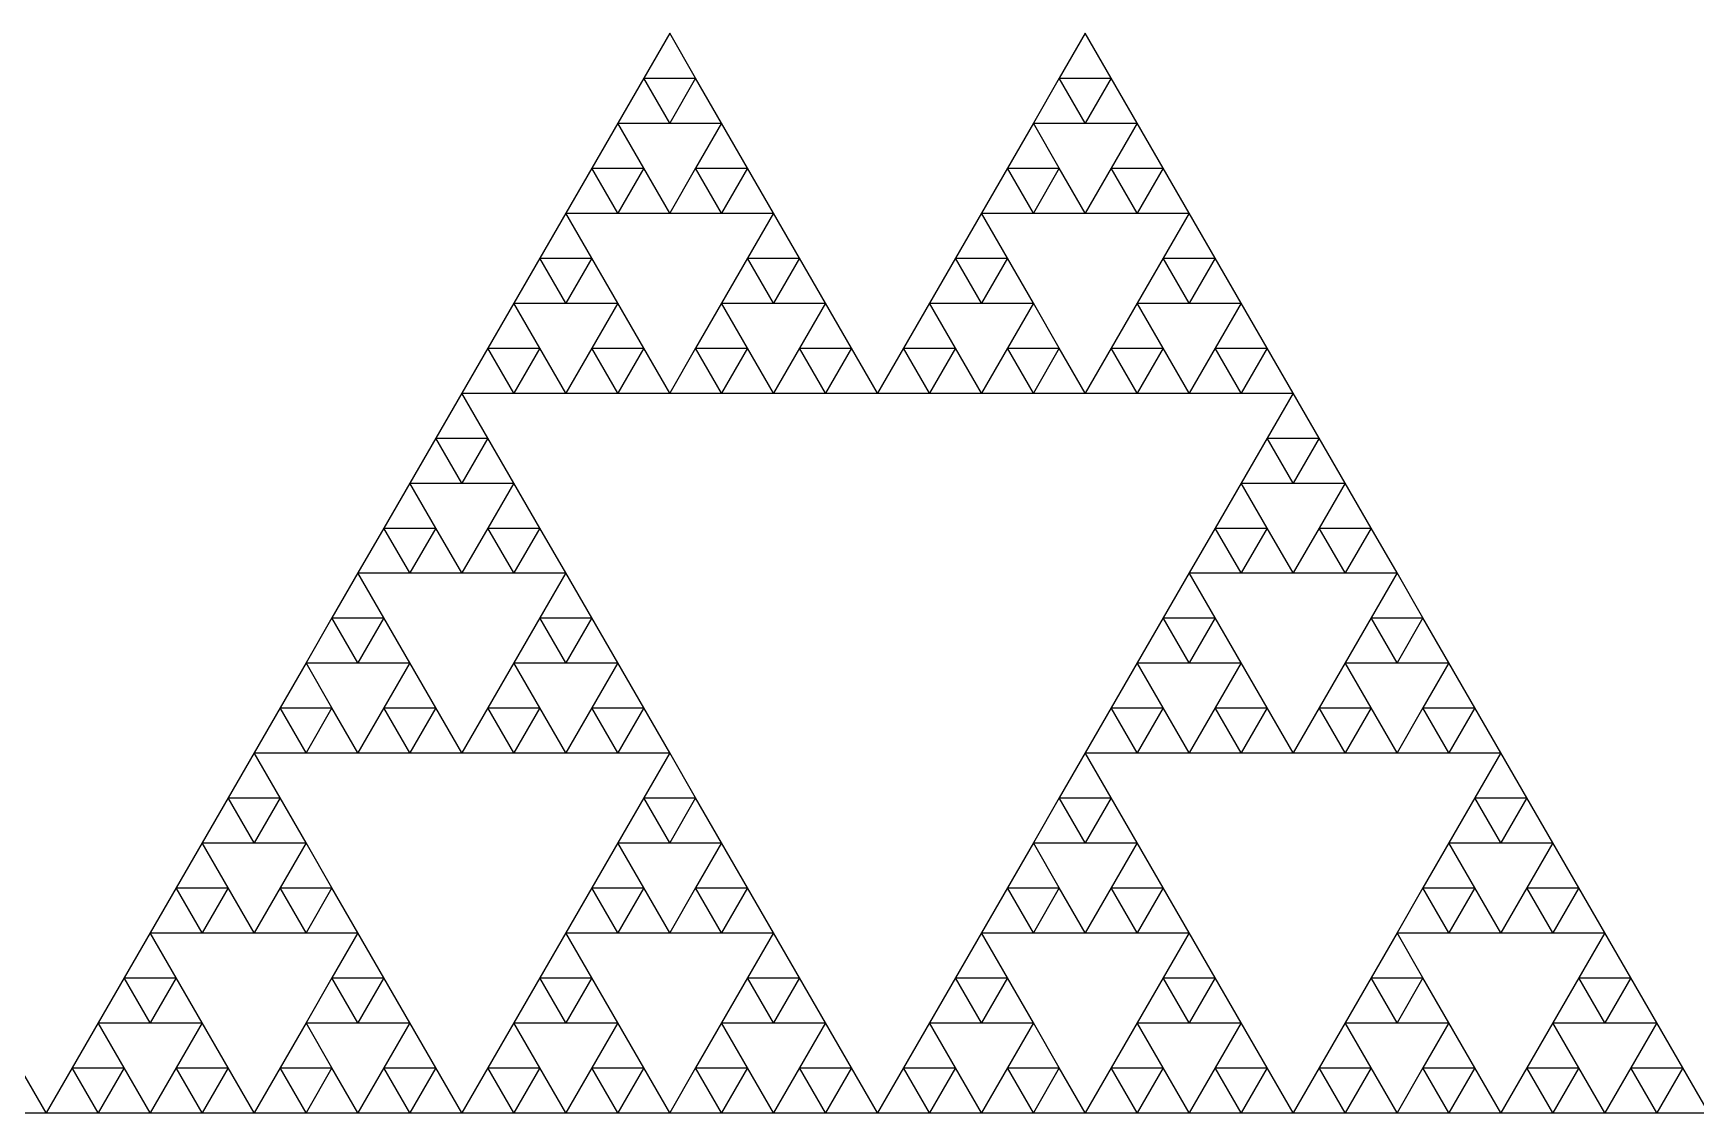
# Model space of a CAD drawing. Header units: metres. Extents: x -50 to 50, y -29 to 58.
# Drawn here: x -6.3 to -0.05, y 14.43 to 18.49 of the extents above; entities that cross this region are included whole.
import ezdxf

# ---------------------------------------------------------------- set-up
doc = ezdxf.new("R2010")
doc.units = ezdxf.units.M

msp = doc.modelspace()

# ---------------------------------------------------------------- linework, layer by layer
for p, q in [((-3.90625, 18.4932), (-4.00391, 18.3241)), ((-3.80859, 18.3241), (-3.90625, 18.4932)), ((-2.34375, 18.4932), (-2.44141, 18.3241)), ((-2.24609, 18.3241), (-2.34375, 18.4932)), ((-4.00391, 18.3241), (-4.10156, 18.1549)), ((-3.90625, 18.1549), (-4.00391, 18.3241)), ((-4.00391, 18.3241), (-3.80859, 18.3241)), ((-3.80859, 18.3241), (-3.90625, 18.1549)), ((-3.71094, 18.1549), (-3.80859, 18.3241)), ((-2.44141, 18.3241), (-2.53906, 18.1549)), ((-2.34375, 18.1549), (-2.44141, 18.3241)), ((-2.44141, 18.3241), (-2.24609, 18.3241)), ((-2.24609, 18.3241), (-2.34375, 18.1549)), ((-2.14844, 18.1549), (-2.24609, 18.3241)), ((-4.10156, 18.1549), (-4.19922, 17.9858)), ((-4.00391, 17.9858), (-4.10156, 18.1549)), ((-4.10156, 18.1549), (-3.90625, 18.1549)), ((-3.90625, 18.1549), (-3.71094, 18.1549)), ((-3.71094, 18.1549), (-3.80859, 17.9858)), ((-3.61328, 17.9858), (-3.71094, 18.1549)), ((-2.53906, 18.1549), (-2.63672, 17.9858)), ((-2.44141, 17.9858), (-2.53906, 18.1549)), ((-2.53906, 18.1549), (-2.34375, 18.1549)), ((-2.34375, 18.1549), (-2.14844, 18.1549)), ((-2.14844, 18.1549), (-2.24609, 17.9858)), ((-2.05078, 17.9858), (-2.14844, 18.1549)), ((-4.19922, 17.9858), (-4.29688, 17.8167)), ((-4.10156, 17.8167), (-4.19922, 17.9858)), ((-4.19922, 17.9858), (-4.00391, 17.9858)), ((-4.00391, 17.9858), (-4.10156, 17.8167)), ((-3.90625, 17.8167), (-4.00391, 17.9858)), ((-3.80859, 17.9858), (-3.90625, 17.8167)), ((-3.71094, 17.8167), (-3.80859, 17.9858)), ((-3.80859, 17.9858), (-3.61328, 17.9858)), ((-3.61328, 17.9858), (-3.71094, 17.8167)), ((-3.51562, 17.8167), (-3.61328, 17.9858)), ((-2.63672, 17.9858), (-2.73438, 17.8167)), ((-2.53906, 17.8167), (-2.63672, 17.9858)), ((-2.63672, 17.9858), (-2.44141, 17.9858)), ((-2.44141, 17.9858), (-2.53906, 17.8167)), ((-2.34375, 17.8167), (-2.44141, 17.9858)), ((-2.24609, 17.9858), (-2.34375, 17.8167)), ((-2.14844, 17.8167), (-2.24609, 17.9858)), ((-2.24609, 17.9858), (-2.05078, 17.9858)), ((-2.05078, 17.9858), (-2.14844, 17.8167)), ((-1.95312, 17.8167), (-2.05078, 17.9858)), ((-4.29688, 17.8167), (-4.39453, 17.6475)), ((-4.19922, 17.6475), (-4.29688, 17.8167)), ((-4.29688, 17.8167), (-4.10156, 17.8167)), ((-4.10156, 17.8167), (-3.90625, 17.8167)), ((-3.90625, 17.8167), (-3.71094, 17.8167)), ((-3.71094, 17.8167), (-3.51562, 17.8167)), ((-3.51562, 17.8167), (-3.61328, 17.6475)), ((-3.41797, 17.6475), (-3.51562, 17.8167)), ((-2.73438, 17.8167), (-2.83203, 17.6475)), ((-2.63672, 17.6475), (-2.73438, 17.8167)), ((-2.73438, 17.8167), (-2.53906, 17.8167)), ((-2.53906, 17.8167), (-2.34375, 17.8167)), ((-2.34375, 17.8167), (-2.14844, 17.8167)), ((-2.14844, 17.8167), (-1.95312, 17.8167)), ((-1.95312, 17.8167), (-2.05078, 17.6475)), ((-1.85547, 17.6475), (-1.95312, 17.8167)), ((-4.39453, 17.6475), (-4.49219, 17.4784)), ((-4.29688, 17.4784), (-4.39453, 17.6475)), ((-4.39453, 17.6475), (-4.19922, 17.6475)), ((-4.19922, 17.6475), (-4.29688, 17.4784)), ((-4.10156, 17.4784), (-4.19922, 17.6475)), ((-3.61328, 17.6475), (-3.71094, 17.4784)), ((-3.51562, 17.4784), (-3.61328, 17.6475)), ((-3.61328, 17.6475), (-3.41797, 17.6475)), ((-3.41797, 17.6475), (-3.51562, 17.4784)), ((-3.32031, 17.4784), (-3.41797, 17.6475)), ((-2.83203, 17.6475), (-2.92969, 17.4784)), ((-2.73438, 17.4784), (-2.83203, 17.6475)), ((-2.83203, 17.6475), (-2.63672, 17.6475)), ((-2.63672, 17.6475), (-2.73438, 17.4784)), ((-2.53906, 17.4784), (-2.63672, 17.6475)), ((-2.05078, 17.6475), (-2.14844, 17.4784)), ((-1.95312, 17.4784), (-2.05078, 17.6475)), ((-2.05078, 17.6475), (-1.85547, 17.6475)), ((-1.85547, 17.6475), (-1.95312, 17.4784)), ((-1.75781, 17.4784), (-1.85547, 17.6475)), ((-4.49219, 17.4784), (-4.58984, 17.3092)), ((-4.39453, 17.3092), (-4.49219, 17.4784)), ((-4.49219, 17.4784), (-4.29688, 17.4784)), ((-4.29688, 17.4784), (-4.10156, 17.4784)), ((-4.10156, 17.4784), (-4.19922, 17.3092)), ((-4.00391, 17.3092), (-4.10156, 17.4784)), ((-3.71094, 17.4784), (-3.80859, 17.3092)), ((-3.61328, 17.3092), (-3.71094, 17.4784)), ((-3.71094, 17.4784), (-3.51562, 17.4784)), ((-3.51562, 17.4784), (-3.32031, 17.4784)), ((-3.32031, 17.4784), (-3.41797, 17.3092)), ((-3.22266, 17.3092), (-3.32031, 17.4784)), ((-2.92969, 17.4784), (-3.02734, 17.3092)), ((-2.83203, 17.3092), (-2.92969, 17.4784)), ((-2.92969, 17.4784), (-2.73438, 17.4784)), ((-2.73438, 17.4784), (-2.53906, 17.4784)), ((-2.53906, 17.4784), (-2.63672, 17.3092)), ((-2.44141, 17.3092), (-2.53906, 17.4784)), ((-2.14844, 17.4784), (-2.24609, 17.3092)), ((-2.05078, 17.3092), (-2.14844, 17.4784)), ((-2.14844, 17.4784), (-1.95312, 17.4784)), ((-1.95312, 17.4784), (-1.75781, 17.4784)), ((-1.75781, 17.4784), (-1.85547, 17.3092)), ((-1.66016, 17.3092), (-1.75781, 17.4784)), ((-4.58984, 17.3092), (-4.6875, 17.1401)), ((-4.49219, 17.1401), (-4.58984, 17.3092)), ((-4.58984, 17.3092), (-4.39453, 17.3092)), ((-4.39453, 17.3092), (-4.49219, 17.1401)), ((-4.29688, 17.1401), (-4.39453, 17.3092)), ((-4.19922, 17.3092), (-4.29688, 17.1401)), ((-4.10156, 17.1401), (-4.19922, 17.3092)), ((-4.19922, 17.3092), (-4.00391, 17.3092)), ((-4.00391, 17.3092), (-4.10156, 17.1401)), ((-3.90625, 17.1401), (-4.00391, 17.3092)), ((-3.80859, 17.3092), (-3.90625, 17.1401)), ((-3.71094, 17.1401), (-3.80859, 17.3092)), ((-3.80859, 17.3092), (-3.61328, 17.3092)), ((-3.61328, 17.3092), (-3.71094, 17.1401)), ((-3.51562, 17.1401), (-3.61328, 17.3092)), ((-3.41797, 17.3092), (-3.51562, 17.1401)), ((-3.32031, 17.1401), (-3.41797, 17.3092)), ((-3.41797, 17.3092), (-3.22266, 17.3092)), ((-3.22266, 17.3092), (-3.32031, 17.1401)), ((-3.125, 17.1401), (-3.22266, 17.3092)), ((-3.02734, 17.3092), (-3.125, 17.1401)), ((-2.92969, 17.1401), (-3.02734, 17.3092)), ((-3.02734, 17.3092), (-2.83203, 17.3092)), ((-2.83203, 17.3092), (-2.92969, 17.1401)), ((-2.73438, 17.1401), (-2.83203, 17.3092)), ((-2.63672, 17.3092), (-2.73438, 17.1401)), ((-2.53906, 17.1401), (-2.63672, 17.3092)), ((-2.63672, 17.3092), (-2.44141, 17.3092)), ((-2.44141, 17.3092), (-2.53906, 17.1401)), ((-2.34375, 17.1401), (-2.44141, 17.3092)), ((-2.24609, 17.3092), (-2.34375, 17.1401)), ((-2.14844, 17.1401), (-2.24609, 17.3092)), ((-2.24609, 17.3092), (-2.05078, 17.3092)), ((-2.05078, 17.3092), (-2.14844, 17.1401)), ((-1.95312, 17.1401), (-2.05078, 17.3092)), ((-1.85547, 17.3092), (-1.95312, 17.1401)), ((-1.75781, 17.1401), (-1.85547, 17.3092)), ((-1.85547, 17.3092), (-1.66016, 17.3092)), ((-1.66016, 17.3092), (-1.75781, 17.1401)), ((-1.5625, 17.1401), (-1.66016, 17.3092)), ((-4.6875, 17.1401), (-4.78516, 16.9709)), ((-4.58984, 16.9709), (-4.6875, 17.1401)), ((-4.6875, 17.1401), (-4.49219, 17.1401)), ((-4.49219, 17.1401), (-4.29688, 17.1401)), ((-4.29688, 17.1401), (-4.10156, 17.1401)), ((-4.10156, 17.1401), (-3.90625, 17.1401)), ((-3.90625, 17.1401), (-3.71094, 17.1401)), ((-3.71094, 17.1401), (-3.51562, 17.1401)), ((-3.51562, 17.1401), (-3.32031, 17.1401)), ((-3.32031, 17.1401), (-3.125, 17.1401)), ((-3.125, 17.1401), (-2.92969, 17.1401)), ((-2.92969, 17.1401), (-2.73438, 17.1401)), ((-2.73438, 17.1401), (-2.53906, 17.1401)), ((-2.53906, 17.1401), (-2.34375, 17.1401)), ((-2.34375, 17.1401), (-2.14844, 17.1401)), ((-2.14844, 17.1401), (-1.95312, 17.1401)), ((-1.95312, 17.1401), (-1.75781, 17.1401)), ((-1.75781, 17.1401), (-1.5625, 17.1401)), ((-1.5625, 17.1401), (-1.66016, 16.9709)), ((-1.46484, 16.9709), (-1.5625, 17.1401)), ((-4.78516, 16.9709), (-4.88281, 16.8018)), ((-4.6875, 16.8018), (-4.78516, 16.9709)), ((-4.78516, 16.9709), (-4.58984, 16.9709)), ((-4.58984, 16.9709), (-4.6875, 16.8018)), ((-4.49219, 16.8018), (-4.58984, 16.9709)), ((-1.66016, 16.9709), (-1.75781, 16.8018)), ((-1.5625, 16.8018), (-1.66016, 16.9709)), ((-1.66016, 16.9709), (-1.46484, 16.9709)), ((-1.46484, 16.9709), (-1.5625, 16.8018)), ((-1.36719, 16.8018), (-1.46484, 16.9709)), ((-4.88281, 16.8018), (-4.98047, 16.6326)), ((-4.78516, 16.6326), (-4.88281, 16.8018)), ((-4.88281, 16.8018), (-4.6875, 16.8018)), ((-4.6875, 16.8018), (-4.49219, 16.8018)), ((-4.49219, 16.8018), (-4.58984, 16.6326)), ((-4.39453, 16.6326), (-4.49219, 16.8018)), ((-1.75781, 16.8018), (-1.85547, 16.6326)), ((-1.66016, 16.6326), (-1.75781, 16.8018)), ((-1.75781, 16.8018), (-1.5625, 16.8018)), ((-1.5625, 16.8018), (-1.36719, 16.8018)), ((-1.36719, 16.8018), (-1.46484, 16.6326)), ((-1.26953, 16.6326), (-1.36719, 16.8018)), ((-4.98047, 16.6326), (-5.07812, 16.4635)), ((-4.88281, 16.4635), (-4.98047, 16.6326)), ((-4.98047, 16.6326), (-4.78516, 16.6326)), ((-4.78516, 16.6326), (-4.88281, 16.4635)), ((-4.6875, 16.4635), (-4.78516, 16.6326)), ((-4.58984, 16.6326), (-4.6875, 16.4635)), ((-4.49219, 16.4635), (-4.58984, 16.6326)), ((-4.58984, 16.6326), (-4.39453, 16.6326)), ((-4.39453, 16.6326), (-4.49219, 16.4635)), ((-4.29688, 16.4635), (-4.39453, 16.6326)), ((-1.85547, 16.6326), (-1.95312, 16.4635)), ((-1.75781, 16.4635), (-1.85547, 16.6326)), ((-1.85547, 16.6326), (-1.66016, 16.6326)), ((-1.66016, 16.6326), (-1.75781, 16.4635)), ((-1.5625, 16.4635), (-1.66016, 16.6326)), ((-1.46484, 16.6326), (-1.5625, 16.4635)), ((-1.36719, 16.4635), (-1.46484, 16.6326)), ((-1.46484, 16.6326), (-1.26953, 16.6326)), ((-1.26953, 16.6326), (-1.36719, 16.4635)), ((-1.17188, 16.4635), (-1.26953, 16.6326)), ((-5.07812, 16.4635), (-5.17578, 16.2944)), ((-4.98047, 16.2944), (-5.07812, 16.4635)), ((-5.07812, 16.4635), (-4.88281, 16.4635)), ((-4.88281, 16.4635), (-4.6875, 16.4635)), ((-4.6875, 16.4635), (-4.49219, 16.4635)), ((-4.49219, 16.4635), (-4.29688, 16.4635)), ((-4.29688, 16.4635), (-4.39453, 16.2944)), ((-4.19922, 16.2944), (-4.29688, 16.4635)), ((-1.95312, 16.4635), (-2.05078, 16.2944)), ((-1.85547, 16.2944), (-1.95312, 16.4635)), ((-1.95312, 16.4635), (-1.75781, 16.4635)), ((-1.75781, 16.4635), (-1.5625, 16.4635)), ((-1.5625, 16.4635), (-1.36719, 16.4635)), ((-1.36719, 16.4635), (-1.17188, 16.4635)), ((-1.17188, 16.4635), (-1.26953, 16.2944)), ((-1.07422, 16.2944), (-1.17188, 16.4635)), ((-5.17578, 16.2944), (-5.27344, 16.1252)), ((-5.07812, 16.1252), (-5.17578, 16.2944)), ((-5.17578, 16.2944), (-4.98047, 16.2944)), ((-4.98047, 16.2944), (-5.07812, 16.1252)), ((-4.88281, 16.1252), (-4.98047, 16.2944)), ((-4.39453, 16.2944), (-4.49219, 16.1252)), ((-4.29688, 16.1252), (-4.39453, 16.2944)), ((-4.39453, 16.2944), (-4.19922, 16.2944)), ((-4.19922, 16.2944), (-4.29688, 16.1252)), ((-4.10156, 16.1252), (-4.19922, 16.2944)), ((-2.05078, 16.2944), (-2.14844, 16.1252)), ((-1.95312, 16.1252), (-2.05078, 16.2944)), ((-2.05078, 16.2944), (-1.85547, 16.2944)), ((-1.85547, 16.2944), (-1.95312, 16.1252)), ((-1.75781, 16.1252), (-1.85547, 16.2944)), ((-1.26953, 16.2944), (-1.36719, 16.1252)), ((-1.17188, 16.1252), (-1.26953, 16.2944)), ((-1.26953, 16.2944), (-1.07422, 16.2944)), ((-1.07422, 16.2944), (-1.17188, 16.1252)), ((-0.97656, 16.1252), (-1.07422, 16.2944)), ((-5.27344, 16.1252), (-5.37109, 15.9561)), ((-5.17578, 15.9561), (-5.27344, 16.1252)), ((-5.27344, 16.1252), (-5.07812, 16.1252)), ((-5.07812, 16.1252), (-4.88281, 16.1252)), ((-4.88281, 16.1252), (-4.98047, 15.9561)), ((-4.78516, 15.9561), (-4.88281, 16.1252)), ((-4.49219, 16.1252), (-4.58984, 15.9561)), ((-4.39453, 15.9561), (-4.49219, 16.1252)), ((-4.49219, 16.1252), (-4.29688, 16.1252)), ((-4.29688, 16.1252), (-4.10156, 16.1252)), ((-4.10156, 16.1252), (-4.19922, 15.9561)), ((-4.00391, 15.9561), (-4.10156, 16.1252)), ((-2.14844, 16.1252), (-2.24609, 15.9561)), ((-2.05078, 15.9561), (-2.14844, 16.1252)), ((-2.14844, 16.1252), (-1.95312, 16.1252)), ((-1.95312, 16.1252), (-1.75781, 16.1252)), ((-1.75781, 16.1252), (-1.85547, 15.9561)), ((-1.66016, 15.9561), (-1.75781, 16.1252)), ((-1.36719, 16.1252), (-1.46484, 15.9561)), ((-1.26953, 15.9561), (-1.36719, 16.1252)), ((-1.36719, 16.1252), (-1.17188, 16.1252)), ((-1.17188, 16.1252), (-0.97656, 16.1252)), ((-0.97656, 16.1252), (-1.07422, 15.9561)), ((-0.87891, 15.9561), (-0.97656, 16.1252)), ((-5.37109, 15.9561), (-5.46875, 15.7869)), ((-5.27344, 15.7869), (-5.37109, 15.9561)), ((-5.37109, 15.9561), (-5.17578, 15.9561)), ((-5.17578, 15.9561), (-5.27344, 15.7869)), ((-5.07812, 15.7869), (-5.17578, 15.9561)), ((-4.98047, 15.9561), (-5.07812, 15.7869)), ((-4.88281, 15.7869), (-4.98047, 15.9561)), ((-4.98047, 15.9561), (-4.78516, 15.9561)), ((-4.78516, 15.9561), (-4.88281, 15.7869)), ((-4.6875, 15.7869), (-4.78516, 15.9561)), ((-4.58984, 15.9561), (-4.6875, 15.7869)), ((-4.49219, 15.7869), (-4.58984, 15.9561)), ((-4.58984, 15.9561), (-4.39453, 15.9561)), ((-4.39453, 15.9561), (-4.49219, 15.7869)), ((-4.29688, 15.7869), (-4.39453, 15.9561)), ((-4.19922, 15.9561), (-4.29688, 15.7869)), ((-4.10156, 15.7869), (-4.19922, 15.9561)), ((-4.19922, 15.9561), (-4.00391, 15.9561)), ((-4.00391, 15.9561), (-4.10156, 15.7869)), ((-3.90625, 15.7869), (-4.00391, 15.9561)), ((-2.24609, 15.9561), (-2.34375, 15.7869)), ((-2.14844, 15.7869), (-2.24609, 15.9561)), ((-2.24609, 15.9561), (-2.05078, 15.9561)), ((-2.05078, 15.9561), (-2.14844, 15.7869)), ((-1.95312, 15.7869), (-2.05078, 15.9561)), ((-1.85547, 15.9561), (-1.95312, 15.7869)), ((-1.75781, 15.7869), (-1.85547, 15.9561)), ((-1.85547, 15.9561), (-1.66016, 15.9561)), ((-1.66016, 15.9561), (-1.75781, 15.7869)), ((-1.5625, 15.7869), (-1.66016, 15.9561)), ((-1.46484, 15.9561), (-1.5625, 15.7869)), ((-1.36719, 15.7869), (-1.46484, 15.9561)), ((-1.46484, 15.9561), (-1.26953, 15.9561)), ((-1.26953, 15.9561), (-1.36719, 15.7869)), ((-1.17188, 15.7869), (-1.26953, 15.9561)), ((-1.07422, 15.9561), (-1.17188, 15.7869)), ((-0.97656, 15.7869), (-1.07422, 15.9561)), ((-1.07422, 15.9561), (-0.87891, 15.9561)), ((-0.87891, 15.9561), (-0.97656, 15.7869)), ((-0.78125, 15.7869), (-0.87891, 15.9561)), ((-5.46875, 15.7869), (-5.56641, 15.6178)), ((-5.37109, 15.6178), (-5.46875, 15.7869)), ((-5.46875, 15.7869), (-5.27344, 15.7869)), ((-5.27344, 15.7869), (-5.07812, 15.7869)), ((-5.07812, 15.7869), (-4.88281, 15.7869)), ((-4.88281, 15.7869), (-4.6875, 15.7869)), ((-4.6875, 15.7869), (-4.49219, 15.7869)), ((-4.49219, 15.7869), (-4.29688, 15.7869)), ((-4.29688, 15.7869), (-4.10156, 15.7869)), ((-4.10156, 15.7869), (-3.90625, 15.7869)), ((-3.90625, 15.7869), (-4.00391, 15.6178)), ((-3.80859, 15.6178), (-3.90625, 15.7869)), ((-2.34375, 15.7869), (-2.44141, 15.6178)), ((-2.24609, 15.6178), (-2.34375, 15.7869)), ((-2.34375, 15.7869), (-2.14844, 15.7869)), ((-2.14844, 15.7869), (-1.95312, 15.7869)), ((-1.95312, 15.7869), (-1.75781, 15.7869)), ((-1.75781, 15.7869), (-1.5625, 15.7869)), ((-1.5625, 15.7869), (-1.36719, 15.7869)), ((-1.36719, 15.7869), (-1.17188, 15.7869)), ((-1.17188, 15.7869), (-0.97656, 15.7869)), ((-0.97656, 15.7869), (-0.78125, 15.7869)), ((-0.78125, 15.7869), (-0.87891, 15.6178)), ((-0.68359, 15.6178), (-0.78125, 15.7869)), ((-5.56641, 15.6178), (-5.66406, 15.4486)), ((-5.46875, 15.4486), (-5.56641, 15.6178)), ((-5.56641, 15.6178), (-5.37109, 15.6178)), ((-5.37109, 15.6178), (-5.46875, 15.4486)), ((-5.27344, 15.4486), (-5.37109, 15.6178)), ((-4.00391, 15.6178), (-4.10156, 15.4486)), ((-3.90625, 15.4486), (-4.00391, 15.6178)), ((-4.00391, 15.6178), (-3.80859, 15.6178)), ((-3.80859, 15.6178), (-3.90625, 15.4486)), ((-3.71094, 15.4486), (-3.80859, 15.6178)), ((-2.44141, 15.6178), (-2.53906, 15.4486)), ((-2.34375, 15.4486), (-2.44141, 15.6178)), ((-2.44141, 15.6178), (-2.24609, 15.6178)), ((-2.24609, 15.6178), (-2.34375, 15.4486)), ((-2.14844, 15.4486), (-2.24609, 15.6178)), ((-0.87891, 15.6178), (-0.97656, 15.4486)), ((-0.78125, 15.4486), (-0.87891, 15.6178)), ((-0.87891, 15.6178), (-0.68359, 15.6178)), ((-0.68359, 15.6178), (-0.78125, 15.4486)), ((-0.58594, 15.4486), (-0.68359, 15.6178)), ((-5.66406, 15.4486), (-5.76172, 15.2795)), ((-5.56641, 15.2795), (-5.66406, 15.4486)), ((-5.66406, 15.4486), (-5.46875, 15.4486)), ((-5.46875, 15.4486), (-5.27344, 15.4486)), ((-5.27344, 15.4486), (-5.37109, 15.2795)), ((-5.17578, 15.2795), (-5.27344, 15.4486)), ((-4.10156, 15.4486), (-4.19922, 15.2795)), ((-4.00391, 15.2795), (-4.10156, 15.4486)), ((-4.10156, 15.4486), (-3.90625, 15.4486)), ((-3.90625, 15.4486), (-3.71094, 15.4486)), ((-3.71094, 15.4486), (-3.80859, 15.2795)), ((-3.61328, 15.2795), (-3.71094, 15.4486)), ((-2.53906, 15.4486), (-2.63672, 15.2795)), ((-2.44141, 15.2795), (-2.53906, 15.4486)), ((-2.53906, 15.4486), (-2.34375, 15.4486)), ((-2.34375, 15.4486), (-2.14844, 15.4486)), ((-2.14844, 15.4486), (-2.24609, 15.2795)), ((-2.05078, 15.2795), (-2.14844, 15.4486)), ((-0.97656, 15.4486), (-1.07422, 15.2795)), ((-0.87891, 15.2795), (-0.97656, 15.4486)), ((-0.97656, 15.4486), (-0.78125, 15.4486)), ((-0.78125, 15.4486), (-0.58594, 15.4486)), ((-0.58594, 15.4486), (-0.68359, 15.2795)), ((-0.48828, 15.2795), (-0.58594, 15.4486)), ((-5.76172, 15.2795), (-5.85938, 15.1103)), ((-5.66406, 15.1103), (-5.76172, 15.2795)), ((-5.76172, 15.2795), (-5.56641, 15.2795)), ((-5.56641, 15.2795), (-5.66406, 15.1103)), ((-5.46875, 15.1103), (-5.56641, 15.2795)), ((-5.37109, 15.2795), (-5.46875, 15.1103)), ((-5.27344, 15.1103), (-5.37109, 15.2795)), ((-5.37109, 15.2795), (-5.17578, 15.2795)), ((-5.17578, 15.2795), (-5.27344, 15.1103)), ((-5.07812, 15.1103), (-5.17578, 15.2795)), ((-4.19922, 15.2795), (-4.29688, 15.1103)), ((-4.10156, 15.1103), (-4.19922, 15.2795)), ((-4.19922, 15.2795), (-4.00391, 15.2795)), ((-4.00391, 15.2795), (-4.10156, 15.1103)), ((-3.90625, 15.1103), (-4.00391, 15.2795)), ((-3.80859, 15.2795), (-3.90625, 15.1103)), ((-3.71094, 15.1103), (-3.80859, 15.2795)), ((-3.80859, 15.2795), (-3.61328, 15.2795)), ((-3.61328, 15.2795), (-3.71094, 15.1103)), ((-3.51562, 15.1103), (-3.61328, 15.2795)), ((-2.63672, 15.2795), (-2.73438, 15.1103)), ((-2.53906, 15.1103), (-2.63672, 15.2795)), ((-2.63672, 15.2795), (-2.44141, 15.2795)), ((-2.44141, 15.2795), (-2.53906, 15.1103)), ((-2.34375, 15.1103), (-2.44141, 15.2795)), ((-2.24609, 15.2795), (-2.34375, 15.1103)), ((-2.14844, 15.1103), (-2.24609, 15.2795)), ((-2.24609, 15.2795), (-2.05078, 15.2795)), ((-2.05078, 15.2795), (-2.14844, 15.1103)), ((-1.95312, 15.1103), (-2.05078, 15.2795)), ((-1.07422, 15.2795), (-1.17188, 15.1103)), ((-0.97656, 15.1103), (-1.07422, 15.2795)), ((-1.07422, 15.2795), (-0.87891, 15.2795)), ((-0.87891, 15.2795), (-0.97656, 15.1103)), ((-0.78125, 15.1103), (-0.87891, 15.2795)), ((-0.68359, 15.2795), (-0.78125, 15.1103)), ((-0.58594, 15.1103), (-0.68359, 15.2795)), ((-0.68359, 15.2795), (-0.48828, 15.2795)), ((-0.48828, 15.2795), (-0.58594, 15.1103)), ((-0.39062, 15.1103), (-0.48828, 15.2795)), ((-5.85938, 15.1103), (-5.95703, 14.9412)), ((-5.76172, 14.9412), (-5.85938, 15.1103)), ((-5.85938, 15.1103), (-5.66406, 15.1103)), ((-5.66406, 15.1103), (-5.46875, 15.1103)), ((-5.46875, 15.1103), (-5.27344, 15.1103)), ((-5.27344, 15.1103), (-5.07812, 15.1103)), ((-5.07812, 15.1103), (-5.17578, 14.9412)), ((-4.98047, 14.9412), (-5.07812, 15.1103)), ((-4.29688, 15.1103), (-4.39453, 14.9412)), ((-4.19922, 14.9412), (-4.29688, 15.1103)), ((-4.29688, 15.1103), (-4.10156, 15.1103)), ((-4.10156, 15.1103), (-3.90625, 15.1103)), ((-3.90625, 15.1103), (-3.71094, 15.1103)), ((-3.71094, 15.1103), (-3.51562, 15.1103)), ((-3.51562, 15.1103), (-3.61328, 14.9412)), ((-3.41797, 14.9412), (-3.51562, 15.1103)), ((-2.73438, 15.1103), (-2.83203, 14.9412)), ((-2.63672, 14.9412), (-2.73438, 15.1103)), ((-2.73438, 15.1103), (-2.53906, 15.1103)), ((-2.53906, 15.1103), (-2.34375, 15.1103)), ((-2.34375, 15.1103), (-2.14844, 15.1103)), ((-2.14844, 15.1103), (-1.95312, 15.1103)), ((-1.95312, 15.1103), (-2.05078, 14.9412)), ((-1.85547, 14.9412), (-1.95312, 15.1103)), ((-1.17188, 15.1103), (-1.26953, 14.9412)), ((-1.07422, 14.9412), (-1.17188, 15.1103)), ((-1.17188, 15.1103), (-0.97656, 15.1103)), ((-0.97656, 15.1103), (-0.78125, 15.1103)), ((-0.78125, 15.1103), (-0.58594, 15.1103)), ((-0.58594, 15.1103), (-0.39062, 15.1103)), ((-0.39062, 15.1103), (-0.48828, 14.9412)), ((-0.29297, 14.9412), (-0.39062, 15.1103)), ((-5.95703, 14.9412), (-6.05469, 14.772)), ((-5.85938, 14.772), (-5.95703, 14.9412)), ((-5.95703, 14.9412), (-5.76172, 14.9412)), ((-5.76172, 14.9412), (-5.85938, 14.772)), ((-5.66406, 14.772), (-5.76172, 14.9412)), ((-5.17578, 14.9412), (-5.27344, 14.772)), ((-5.07812, 14.772), (-5.17578, 14.9412)), ((-5.17578, 14.9412), (-4.98047, 14.9412)), ((-4.98047, 14.9412), (-5.07812, 14.772)), ((-4.88281, 14.772), (-4.98047, 14.9412)), ((-4.39453, 14.9412), (-4.49219, 14.772)), ((-4.29688, 14.772), (-4.39453, 14.9412)), ((-4.39453, 14.9412), (-4.19922, 14.9412)), ((-4.19922, 14.9412), (-4.29688, 14.772)), ((-4.10156, 14.772), (-4.19922, 14.9412)), ((-3.61328, 14.9412), (-3.71094, 14.772)), ((-3.51562, 14.772), (-3.61328, 14.9412)), ((-3.61328, 14.9412), (-3.41797, 14.9412)), ((-3.41797, 14.9412), (-3.51562, 14.772)), ((-3.32031, 14.772), (-3.41797, 14.9412)), ((-2.83203, 14.9412), (-2.92969, 14.772)), ((-2.73438, 14.772), (-2.83203, 14.9412)), ((-2.83203, 14.9412), (-2.63672, 14.9412)), ((-2.63672, 14.9412), (-2.73438, 14.772)), ((-2.53906, 14.772), (-2.63672, 14.9412)), ((-2.05078, 14.9412), (-2.14844, 14.772)), ((-1.95312, 14.772), (-2.05078, 14.9412)), ((-2.05078, 14.9412), (-1.85547, 14.9412)), ((-1.85547, 14.9412), (-1.95312, 14.772)), ((-1.75781, 14.772), (-1.85547, 14.9412)), ((-1.26953, 14.9412), (-1.36719, 14.772)), ((-1.17188, 14.772), (-1.26953, 14.9412)), ((-1.26953, 14.9412), (-1.07422, 14.9412)), ((-1.07422, 14.9412), (-1.17188, 14.772)), ((-0.97656, 14.772), (-1.07422, 14.9412)), ((-0.48828, 14.9412), (-0.58594, 14.772)), ((-0.39062, 14.772), (-0.48828, 14.9412)), ((-0.48828, 14.9412), (-0.29297, 14.9412)), ((-0.29297, 14.9412), (-0.39062, 14.772)), ((-0.19531, 14.772), (-0.29297, 14.9412)), ((-6.05469, 14.772), (-6.15234, 14.6029)), ((-5.95703, 14.6029), (-6.05469, 14.772)), ((-6.05469, 14.772), (-5.85938, 14.772)), ((-5.85938, 14.772), (-5.66406, 14.772)), ((-5.66406, 14.772), (-5.76172, 14.6029)), ((-5.56641, 14.6029), (-5.66406, 14.772)), ((-5.27344, 14.772), (-5.37109, 14.6029)), ((-5.17578, 14.6029), (-5.27344, 14.772)), ((-5.27344, 14.772), (-5.07812, 14.772)), ((-5.07812, 14.772), (-4.88281, 14.772)), ((-4.88281, 14.772), (-4.98047, 14.6029)), ((-4.78516, 14.6029), (-4.88281, 14.772)), ((-4.49219, 14.772), (-4.58984, 14.6029)), ((-4.39453, 14.6029), (-4.49219, 14.772)), ((-4.49219, 14.772), (-4.29688, 14.772)), ((-4.29688, 14.772), (-4.10156, 14.772)), ((-4.10156, 14.772), (-4.19922, 14.6029)), ((-4.00391, 14.6029), (-4.10156, 14.772)), ((-3.71094, 14.772), (-3.80859, 14.6029)), ((-3.61328, 14.6029), (-3.71094, 14.772)), ((-3.71094, 14.772), (-3.51562, 14.772)), ((-3.51562, 14.772), (-3.32031, 14.772)), ((-3.32031, 14.772), (-3.41797, 14.6029)), ((-3.22266, 14.6029), (-3.32031, 14.772)), ((-2.92969, 14.772), (-3.02734, 14.6029)), ((-2.83203, 14.6029), (-2.92969, 14.772)), ((-2.92969, 14.772), (-2.73438, 14.772)), ((-2.73438, 14.772), (-2.53906, 14.772)), ((-2.53906, 14.772), (-2.63672, 14.6029)), ((-2.44141, 14.6029), (-2.53906, 14.772)), ((-2.14844, 14.772), (-2.24609, 14.6029)), ((-2.05078, 14.6029), (-2.14844, 14.772)), ((-2.14844, 14.772), (-1.95312, 14.772)), ((-1.95312, 14.772), (-1.75781, 14.772)), ((-1.75781, 14.772), (-1.85547, 14.6029)), ((-1.66016, 14.6029), (-1.75781, 14.772)), ((-1.36719, 14.772), (-1.46484, 14.6029)), ((-1.26953, 14.6029), (-1.36719, 14.772)), ((-1.36719, 14.772), (-1.17188, 14.772)), ((-1.17188, 14.772), (-0.97656, 14.772)), ((-0.97656, 14.772), (-1.07422, 14.6029)), ((-0.87891, 14.6029), (-0.97656, 14.772)), ((-0.58594, 14.772), (-0.68359, 14.6029)), ((-0.48828, 14.6029), (-0.58594, 14.772)), ((-0.58594, 14.772), (-0.39062, 14.772)), ((-0.39062, 14.772), (-0.19531, 14.772)), ((-0.19531, 14.772), (-0.29297, 14.6029)), ((-0.09766, 14.6029), (-0.19531, 14.772)), ((-6.25, 14.4338), (-6.34766, 14.6029)), ((-6.15234, 14.6029), (-6.25, 14.4338)), ((-6.05469, 14.4338), (-6.15234, 14.6029)), ((-6.15234, 14.6029), (-5.95703, 14.6029)), ((-5.95703, 14.6029), (-6.05469, 14.4338)), ((-5.85938, 14.4338), (-5.95703, 14.6029)), ((-5.76172, 14.6029), (-5.85938, 14.4338)), ((-5.66406, 14.4338), (-5.76172, 14.6029)), ((-5.76172, 14.6029), (-5.56641, 14.6029)), ((-5.56641, 14.6029), (-5.66406, 14.4338)), ((-5.46875, 14.4338), (-5.56641, 14.6029)), ((-5.37109, 14.6029), (-5.46875, 14.4338)), ((-5.27344, 14.4338), (-5.37109, 14.6029)), ((-5.37109, 14.6029), (-5.17578, 14.6029)), ((-5.17578, 14.6029), (-5.27344, 14.4338)), ((-5.07812, 14.4338), (-5.17578, 14.6029)), ((-4.98047, 14.6029), (-5.07812, 14.4338)), ((-4.88281, 14.4338), (-4.98047, 14.6029)), ((-4.98047, 14.6029), (-4.78516, 14.6029)), ((-4.78516, 14.6029), (-4.88281, 14.4338)), ((-4.6875, 14.4338), (-4.78516, 14.6029)), ((-4.58984, 14.6029), (-4.6875, 14.4338)), ((-4.49219, 14.4338), (-4.58984, 14.6029)), ((-4.58984, 14.6029), (-4.39453, 14.6029)), ((-4.39453, 14.6029), (-4.49219, 14.4338)), ((-4.29688, 14.4338), (-4.39453, 14.6029)), ((-4.19922, 14.6029), (-4.29688, 14.4338)), ((-4.10156, 14.4338), (-4.19922, 14.6029)), ((-4.19922, 14.6029), (-4.00391, 14.6029)), ((-4.00391, 14.6029), (-4.10156, 14.4338)), ((-3.90625, 14.4338), (-4.00391, 14.6029)), ((-3.80859, 14.6029), (-3.90625, 14.4338)), ((-3.71094, 14.4338), (-3.80859, 14.6029)), ((-3.80859, 14.6029), (-3.61328, 14.6029)), ((-3.61328, 14.6029), (-3.71094, 14.4338)), ((-3.51562, 14.4338), (-3.61328, 14.6029)), ((-3.41797, 14.6029), (-3.51562, 14.4338)), ((-3.32031, 14.4338), (-3.41797, 14.6029)), ((-3.41797, 14.6029), (-3.22266, 14.6029)), ((-3.22266, 14.6029), (-3.32031, 14.4338)), ((-3.125, 14.4338), (-3.22266, 14.6029)), ((-3.02734, 14.6029), (-3.125, 14.4338)), ((-2.92969, 14.4338), (-3.02734, 14.6029)), ((-3.02734, 14.6029), (-2.83203, 14.6029)), ((-2.83203, 14.6029), (-2.92969, 14.4338)), ((-2.73438, 14.4338), (-2.83203, 14.6029)), ((-2.63672, 14.6029), (-2.73438, 14.4338)), ((-2.53906, 14.4338), (-2.63672, 14.6029)), ((-2.63672, 14.6029), (-2.44141, 14.6029)), ((-2.44141, 14.6029), (-2.53906, 14.4338)), ((-2.34375, 14.4338), (-2.44141, 14.6029)), ((-2.24609, 14.6029), (-2.34375, 14.4338)), ((-2.14844, 14.4338), (-2.24609, 14.6029)), ((-2.24609, 14.6029), (-2.05078, 14.6029)), ((-2.05078, 14.6029), (-2.14844, 14.4338)), ((-1.95312, 14.4338), (-2.05078, 14.6029)), ((-1.85547, 14.6029), (-1.95312, 14.4338)), ((-1.75781, 14.4338), (-1.85547, 14.6029)), ((-1.85547, 14.6029), (-1.66016, 14.6029)), ((-1.66016, 14.6029), (-1.75781, 14.4338)), ((-1.5625, 14.4338), (-1.66016, 14.6029)), ((-1.46484, 14.6029), (-1.5625, 14.4338)), ((-1.36719, 14.4338), (-1.46484, 14.6029)), ((-1.46484, 14.6029), (-1.26953, 14.6029)), ((-1.26953, 14.6029), (-1.36719, 14.4338)), ((-1.17188, 14.4338), (-1.26953, 14.6029)), ((-1.07422, 14.6029), (-1.17188, 14.4338)), ((-0.97656, 14.4338), (-1.07422, 14.6029)), ((-1.07422, 14.6029), (-0.87891, 14.6029)), ((-0.87891, 14.6029), (-0.97656, 14.4338)), ((-0.78125, 14.4338), (-0.87891, 14.6029)), ((-0.68359, 14.6029), (-0.78125, 14.4338)), ((-0.58594, 14.4338), (-0.68359, 14.6029)), ((-0.68359, 14.6029), (-0.48828, 14.6029)), ((-0.48828, 14.6029), (-0.58594, 14.4338)), ((-0.39062, 14.4338), (-0.48828, 14.6029)), ((-0.29297, 14.6029), (-0.39062, 14.4338)), ((-0.19531, 14.4338), (-0.29297, 14.6029)), ((-0.29297, 14.6029), (-0.09766, 14.6029)), ((-0.09766, 14.6029), (-0.19531, 14.4338)), ((0, 14.4338), (-0.09766, 14.6029)), ((-6.44531, 14.4338), (-6.25, 14.4338)), ((-6.25, 14.4338), (-6.05469, 14.4338)), ((-6.05469, 14.4338), (-5.85938, 14.4338)), ((-5.85938, 14.4338), (-5.66406, 14.4338)), ((-5.66406, 14.4338), (-5.46875, 14.4338)), ((-5.46875, 14.4338), (-5.27344, 14.4338)), ((-5.27344, 14.4338), (-5.07812, 14.4338)), ((-5.07812, 14.4338), (-4.88281, 14.4338)), ((-4.88281, 14.4338), (-4.6875, 14.4338)), ((-4.6875, 14.4338), (-4.49219, 14.4338)), ((-4.49219, 14.4338), (-4.29688, 14.4338)), ((-4.29688, 14.4338), (-4.10156, 14.4338)), ((-4.10156, 14.4338), (-3.90625, 14.4338)), ((-3.90625, 14.4338), (-3.71094, 14.4338)), ((-3.71094, 14.4338), (-3.51562, 14.4338)), ((-3.51562, 14.4338), (-3.32031, 14.4338)), ((-3.32031, 14.4338), (-3.125, 14.4338)), ((-3.125, 14.4338), (-2.92969, 14.4338)), ((-2.92969, 14.4338), (-2.73438, 14.4338)), ((-2.73438, 14.4338), (-2.53906, 14.4338)), ((-2.53906, 14.4338), (-2.34375, 14.4338)), ((-2.34375, 14.4338), (-2.14844, 14.4338)), ((-2.14844, 14.4338), (-1.95312, 14.4338)), ((-1.95312, 14.4338), (-1.75781, 14.4338)), ((-1.75781, 14.4338), (-1.5625, 14.4338)), ((-1.5625, 14.4338), (-1.36719, 14.4338)), ((-1.36719, 14.4338), (-1.17188, 14.4338)), ((-1.17188, 14.4338), (-0.97656, 14.4338)), ((-0.97656, 14.4338), (-0.78125, 14.4338)), ((-0.78125, 14.4338), (-0.58594, 14.4338)), ((-0.58594, 14.4338), (-0.39062, 14.4338)), ((-0.39062, 14.4338), (-0.19531, 14.4338)), ((-0.19531, 14.4338), (0, 14.4338))]:
    msp.add_line(p, q)

doc.saveas('drawing.dxf')
